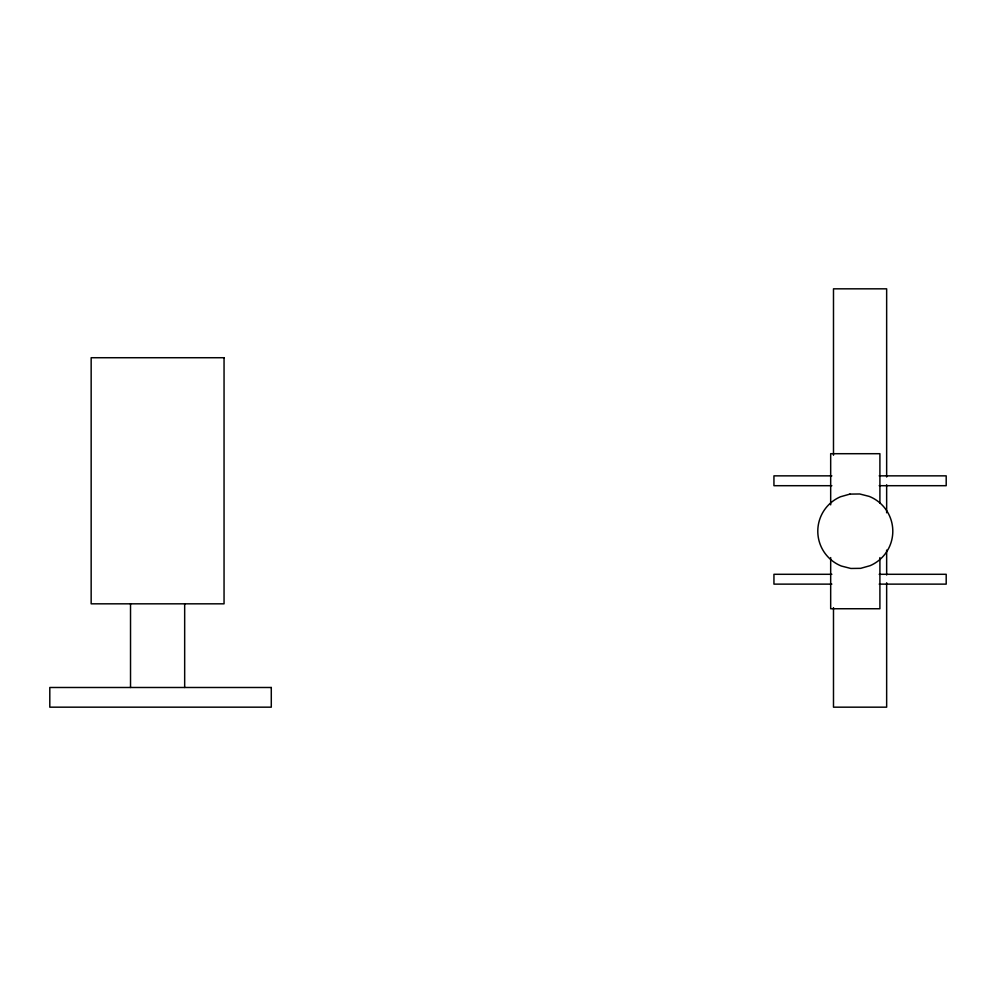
<?xml version="1.0" encoding="UTF-8"?>
<svg xmlns="http://www.w3.org/2000/svg" width="996" height="996" viewBox="0 0 996 996"><rect width="100%" height="100%" fill="white"/><g stroke="black" fill="none" stroke-linecap="round" stroke-linejoin="round"><path stroke-width="1.49" d="M831.847 475.851L773.942 475.851L773.942 485.699L831.847 485.699M879.182 475.851L946.2 475.851L946.2 485.699L879.182 485.699M831.847 574.294L773.942 574.294L773.942 584.129L831.847 584.129M879.182 574.294L946.2 574.294L946.2 584.129L879.182 584.129M886.652 477.009L886.652 288.828L833.49 288.828L833.49 455.234M886.652 484.778L886.652 512.778M886.652 550.103L886.652 574.978M886.652 582.76L886.652 707.172L833.49 707.172L833.49 607.647M879.904 503.316L879.904 453.703L830.676 453.703L830.676 504.86M879.904 557.573L879.904 608.743L830.676 608.743L830.676 557.573M184.671 603.825L184.671 687.489M130.526 603.825L130.526 687.489M849.937 494.103L840.512 496.755A37.499 37.499 0 0 0 841.371 566.039L850.858 568.467L860.644 568.343L870.068 565.691A37.499 37.499 0 0 0 869.209 496.394L859.722 493.979L849.937 494.103M224.05 357.726L91.159 357.726L91.159 603.825L224.05 603.825L224.05 357.726M271.286 687.489L49.8 687.489L49.8 707.172L271.286 707.172L271.286 687.489"/></g></svg>
